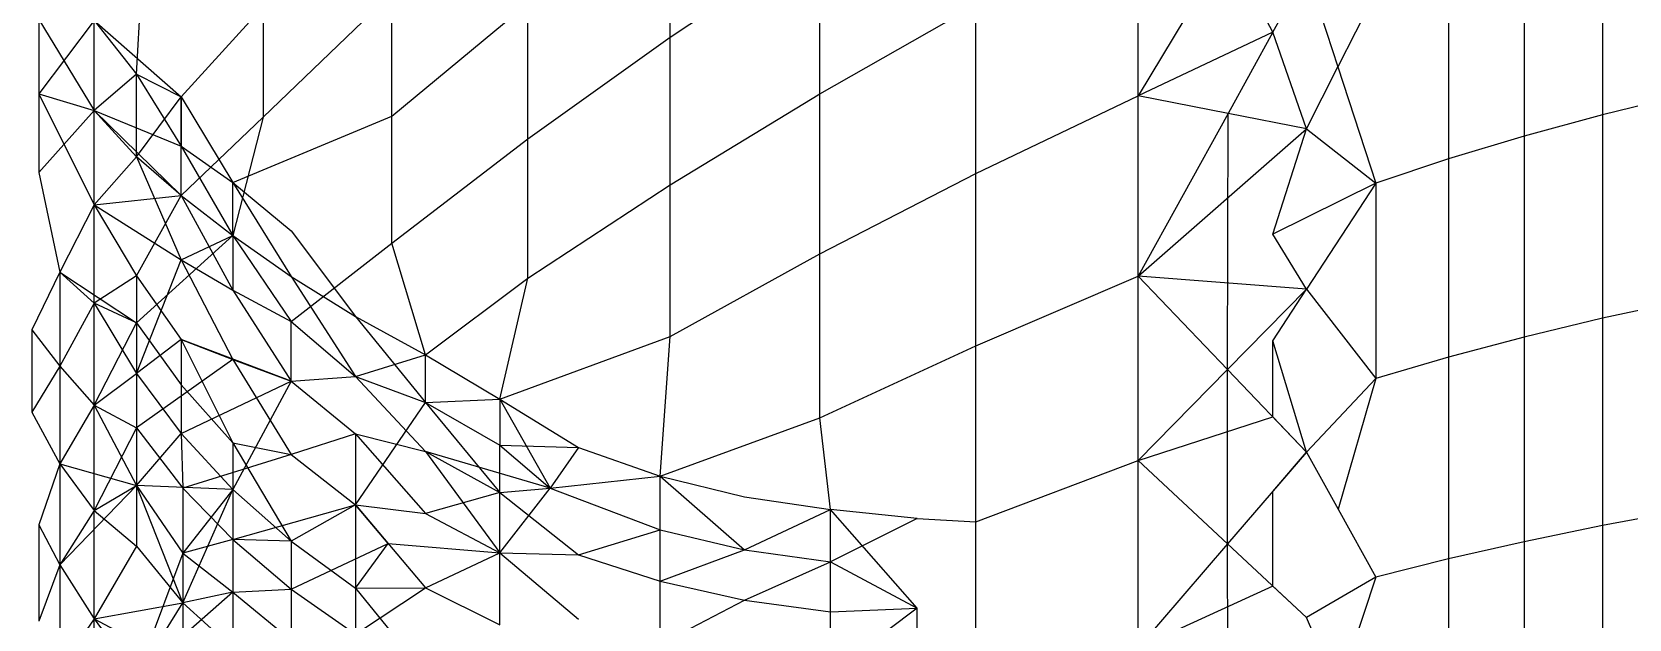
# Model space of a CAD drawing. Header units: inches. Extents: x 17 to 4615, y 5 to 3256.
# Drawn here: x 1646.932 to 1647.834, y 2590.828 to 2591.16 of the extents above; entities that cross this region are included whole.
import ezdxf

# ---------------------------------------------------------------- set-up
doc = ezdxf.new("R2010")
doc.units = ezdxf.units.IN
doc.header["$MEASUREMENT"] = 0

msp = doc.modelspace()

# ---------------------------------------------------------------- linework, layer by layer
for p, q in [((1647.29209, 2591.15714), (1647.29209, 2591.23819)), ((1647.55628, 2591.124), (1647.55628, 2591.22361)), ((1647.81858, 2591.22593), (1647.81858, 2591.11326)), ((1647.29209, 2591.15714), (1647.37648, 2591.2132)), ((1647.37648, 2591.12507), (1647.37648, 2591.2132)), ((1647.60704, 2591.20795), (1647.55628, 2591.124)), ((1647.63243, 2591.15979), (1647.60704, 2591.20795)), ((1647.77427, 2591.21244), (1647.77427, 2591.10117)), ((1647.73158, 2591.19803), (1647.73158, 2591.08829)), ((1646.99058, 2591.13623), (1646.99357, 2591.18735)), ((1647.63243, 2591.15979), (1647.65147, 2591.19425)), ((1647.65147, 2591.19425), (1647.66914, 2591.14026)), ((1647.06217, 2591.11188), (1647.13484, 2591.18171)), ((1647.13484, 2591.11234), (1647.13484, 2591.18171)), ((1647.69062, 2591.18277), (1647.66914, 2591.14026)), ((1647.01579, 2591.12336), (1647.06217, 2591.17423)), ((1647.06217, 2591.17423), (1647.06217, 2591.11188)), ((1647.13484, 2591.11234), (1647.21153, 2591.17603)), ((1647.21153, 2591.09961), (1647.21153, 2591.17603)), ((1647.37648, 2591.12507), (1647.46458, 2591.17508)), ((1647.46458, 2591.07996), (1647.46458, 2591.17508)), ((1646.9355, 2591.16709), (1646.9355, 2591.125)), ((1646.9355, 2591.16709), (1646.96675, 2591.11557)), ((1646.96675, 2591.16654), (1646.9355, 2591.125)), ((1646.96675, 2591.11557), (1646.96675, 2591.16654)), ((1646.96675, 2591.16654), (1646.99058, 2591.13623)), ((1646.96675, 2591.16654), (1647.01579, 2591.12336)), ((1647.63243, 2591.15979), (1647.55628, 2591.124)), ((1647.63243, 2591.15979), (1647.60712, 2591.11401)), ((1647.65147, 2591.10529), (1647.63243, 2591.15979)), ((1647.21153, 2591.09961), (1647.29209, 2591.15714)), ((1647.29209, 2591.07367), (1647.29209, 2591.15714)), ((1646.99058, 2591.13623), (1646.96675, 2591.11557)), ((1646.99058, 2591.13623), (1647.01579, 2591.0954)), ((1646.99058, 2591.08942), (1646.99058, 2591.13623)), ((1646.99058, 2591.13623), (1647.01579, 2591.12336)), ((1647.65147, 2591.10529), (1647.66914, 2591.14026)), ((1647.66914, 2591.14026), (1647.69062, 2591.07462)), ((1646.9355, 2591.125), (1646.9355, 2591.08057)), ((1646.9355, 2591.125), (1646.96675, 2591.11557)), ((1646.9355, 2591.125), (1646.96675, 2591.06226)), ((1647.29209, 2591.07367), (1647.37648, 2591.12507)), ((1647.37648, 2591.03461), (1647.37648, 2591.12507)), ((1647.46458, 2591.07996), (1647.55628, 2591.124)), ((1647.55628, 2591.02201), (1647.55628, 2591.124)), ((1647.60712, 2591.11401), (1647.55628, 2591.124)), ((1647.86439, 2591.12446), (1647.81858, 2591.11326)), ((1646.96675, 2591.11557), (1646.9355, 2591.08057)), ((1646.96675, 2591.06226), (1646.96675, 2591.11557)), ((1646.96675, 2591.11557), (1646.99058, 2591.08942)), ((1646.96675, 2591.11557), (1647.01579, 2591.06769)), ((1646.96675, 2591.11557), (1647.01579, 2591.0954)), ((1646.99058, 2591.08942), (1647.01579, 2591.12336)), ((1647.01579, 2591.12336), (1647.04502, 2591.07502)), ((1647.01579, 2591.06769), (1647.01579, 2591.12336)), ((1647.01579, 2591.12336), (1647.01579, 2591.0954)), ((1647.06217, 2591.11188), (1647.01579, 2591.06769)), ((1647.04502, 2591.07502), (1647.13484, 2591.11234)), ((1647.06217, 2591.11188), (1647.04502, 2591.04496)), ((1647.13484, 2591.04068), (1647.13484, 2591.11234)), ((1647.60712, 2591.11401), (1647.55628, 2591.02201)), ((1647.60679, 2590.96927), (1647.60712, 2591.11401)), ((1647.65147, 2591.10529), (1647.60712, 2591.11401)), ((1647.81858, 2591.11326), (1647.77427, 2591.10117)), ((1647.81858, 2591.11326), (1647.81858, 2590.99826)), ((1647.13484, 2591.04068), (1647.21153, 2591.09961)), ((1647.21153, 2591.02091), (1647.21153, 2591.09961)), ((1647.55628, 2591.02201), (1647.65147, 2591.10529)), ((1647.63243, 2591.04586), (1647.65147, 2591.10529)), ((1647.65147, 2591.10529), (1647.69062, 2591.07462)), ((1647.77427, 2591.10117), (1647.73158, 2591.08829)), ((1647.77427, 2591.10117), (1647.77427, 2590.98764)), ((1646.99058, 2591.08942), (1646.96675, 2591.06226)), ((1646.99058, 2591.08942), (1647.01579, 2591.03119)), ((1647.01579, 2591.06769), (1646.99058, 2591.08942)), ((1647.01579, 2591.0954), (1647.04502, 2591.04496)), ((1647.01579, 2591.0954), (1647.04502, 2591.07502)), ((1647.73158, 2591.08829), (1647.69062, 2591.07462)), ((1647.73158, 2591.08829), (1647.73158, 2590.97629)), ((1646.9355, 2591.08057), (1646.94731, 2591.02433)), ((1647.37648, 2591.03461), (1647.46458, 2591.07996)), ((1647.46458, 2590.98261), (1647.46458, 2591.07996)), ((1647.04502, 2591.07502), (1647.07798, 2591.02189)), ((1647.04502, 2591.07502), (1647.07798, 2591.04767)), ((1647.04502, 2591.04496), (1647.04502, 2591.07502)), ((1647.21153, 2591.02091), (1647.29209, 2591.07367)), ((1647.29209, 2590.98798), (1647.29209, 2591.07367)), ((1647.69062, 2591.07462), (1647.63243, 2591.04586)), ((1647.69062, 2591.07462), (1647.65147, 2591.01468)), ((1647.69062, 2591.07462), (1647.69062, 2590.96424)), ((1646.96675, 2591.06226), (1646.94731, 2591.02433)), ((1646.96675, 2591.06226), (1647.01579, 2591.06769)), ((1646.96675, 2591.00675), (1646.96675, 2591.06226)), ((1646.96675, 2591.06226), (1646.99058, 2591.02231)), ((1646.96675, 2591.06226), (1647.01579, 2591.03119)), ((1646.99058, 2591.02231), (1647.01579, 2591.06769)), ((1647.01579, 2591.06769), (1647.04502, 2591.0141)), ((1647.01579, 2591.06769), (1647.04502, 2591.04496)), ((1647.04502, 2591.04496), (1646.99058, 2590.99567)), ((1647.01579, 2591.03119), (1647.04502, 2591.04496)), ((1647.04502, 2591.04496), (1647.07798, 2590.99637)), ((1647.04502, 2591.04496), (1647.07798, 2591.02189)), ((1647.04502, 2591.04496), (1647.04502, 2591.0141)), ((1647.07798, 2591.04767), (1647.11433, 2590.99921)), ((1647.65147, 2591.01468), (1647.63243, 2591.04586)), ((1647.07798, 2590.99637), (1647.13484, 2591.04068)), ((1647.15376, 2590.97754), (1647.13484, 2591.04068)), ((1647.29209, 2590.98798), (1647.37648, 2591.03461)), ((1647.37648, 2590.94202), (1647.37648, 2591.03461)), ((1646.99058, 2590.96701), (1647.01579, 2591.03119)), ((1647.01579, 2591.03119), (1647.04502, 2590.97498)), ((1647.01579, 2591.03119), (1647.04502, 2591.0141)), ((1646.94731, 2591.02433), (1646.93153, 2590.99176)), ((1646.94731, 2591.02433), (1646.94731, 2590.97113)), ((1646.94731, 2591.02433), (1646.96675, 2591.00675)), ((1646.94731, 2591.02433), (1646.99058, 2590.99567)), ((1646.99058, 2591.02231), (1646.96675, 2591.00675)), ((1646.99058, 2591.02231), (1646.99058, 2590.99567)), ((1646.99058, 2591.02231), (1647.01579, 2590.98621)), ((1646.99058, 2591.02231), (1646.99058, 2590.96701)), ((1647.07798, 2591.02189), (1647.11433, 2590.96534)), ((1647.07798, 2591.02189), (1647.11433, 2590.99921)), ((1647.15376, 2590.97754), (1647.21153, 2591.02091)), ((1647.19584, 2590.95261), (1647.21153, 2591.02091)), ((1647.46458, 2590.98261), (1647.55628, 2591.02201)), ((1647.55628, 2590.91794), (1647.55628, 2591.02201)), ((1647.65147, 2591.01468), (1647.55628, 2591.02201)), ((1647.60679, 2590.96927), (1647.55628, 2591.02201)), ((1646.96675, 2591.00675), (1646.94731, 2590.97113)), ((1646.96675, 2590.94919), (1646.96675, 2591.00675)), ((1646.96675, 2591.00675), (1646.99058, 2590.96701)), ((1646.99058, 2590.99567), (1646.96675, 2591.00675)), ((1647.04502, 2591.0141), (1647.07798, 2590.96271)), ((1647.04502, 2591.0141), (1647.07798, 2590.99637)), ((1647.65147, 2591.01468), (1647.60679, 2590.96927)), ((1647.63243, 2590.98553), (1647.65147, 2591.01468)), ((1647.65147, 2591.01468), (1647.69062, 2590.96424)), ((1647.86439, 2591.00812), (1647.81858, 2590.99826)), ((1647.11433, 2590.99921), (1647.15376, 2590.95066)), ((1647.11433, 2590.99921), (1647.15376, 2590.97754)), ((1647.81858, 2590.99826), (1647.77427, 2590.98764)), ((1647.81858, 2590.99826), (1647.81858, 2590.88123)), ((1646.93153, 2590.99176), (1646.93153, 2590.94532)), ((1646.93153, 2590.99176), (1646.94731, 2590.97113)), ((1646.96675, 2590.94919), (1646.99058, 2590.99567)), ((1646.99058, 2590.99567), (1646.99058, 2590.96701)), ((1646.99058, 2590.99567), (1647.01579, 2590.9607)), ((1647.07798, 2590.99637), (1647.11433, 2590.96534)), ((1647.07798, 2590.96271), (1647.07798, 2590.99637)), ((1647.01579, 2590.98621), (1646.99058, 2590.96701)), ((1647.01579, 2590.98621), (1647.01579, 2590.9607)), ((1647.01579, 2590.98621), (1647.04502, 2590.92792)), ((1647.01579, 2590.98621), (1647.04502, 2590.97498)), ((1647.07798, 2590.96271), (1647.01579, 2590.98621)), ((1647.19584, 2590.95261), (1647.29209, 2590.98798)), ((1647.28639, 2590.90903), (1647.29209, 2590.98798)), ((1647.37648, 2590.94202), (1647.46458, 2590.98261)), ((1647.46458, 2590.88324), (1647.46458, 2590.98261)), ((1647.65147, 2590.92261), (1647.63243, 2590.98553)), ((1647.63243, 2590.9425), (1647.63243, 2590.98553)), ((1647.77427, 2590.98764), (1647.73158, 2590.97629)), ((1647.77427, 2590.98764), (1647.77427, 2590.87207)), ((1646.94731, 2590.97113), (1646.93153, 2590.94532)), ((1646.94731, 2590.97113), (1646.94731, 2590.91596)), ((1646.94731, 2590.97113), (1646.96675, 2590.94919)), ((1647.04502, 2590.97498), (1646.99058, 2590.93638)), ((1647.04502, 2590.97498), (1647.07798, 2590.92124)), ((1647.04502, 2590.97498), (1647.07798, 2590.96271)), ((1647.11433, 2590.96534), (1647.15376, 2590.97754)), ((1647.15376, 2590.97754), (1647.19584, 2590.95261)), ((1647.15376, 2590.95066), (1647.15376, 2590.97754)), ((1647.73158, 2590.97629), (1647.69062, 2590.96424)), ((1647.73158, 2590.97629), (1647.73158, 2590.86231)), ((1646.96675, 2590.94919), (1646.99058, 2590.96701)), ((1646.99058, 2590.96701), (1646.99058, 2590.93638)), ((1646.99058, 2590.96701), (1647.01579, 2590.9332)), ((1647.01579, 2590.9332), (1647.07798, 2590.96271)), ((1647.07798, 2590.96271), (1647.04502, 2590.90155)), ((1647.07798, 2590.96271), (1647.11433, 2590.96534)), ((1647.07798, 2590.96271), (1647.11433, 2590.9329)), ((1647.11433, 2590.96534), (1647.15376, 2590.92307)), ((1647.11433, 2590.96534), (1647.15376, 2590.95066)), ((1647.60679, 2590.96927), (1647.55628, 2590.91794)), ((1647.65147, 2590.92261), (1647.60679, 2590.96927)), ((1647.60687, 2590.87079), (1647.60679, 2590.96927)), ((1647.69062, 2590.96424), (1647.65147, 2590.92261)), ((1647.69062, 2590.96424), (1647.66925, 2590.89052)), ((1647.01579, 2590.9607), (1647.01579, 2590.9332)), ((1647.01579, 2590.9607), (1647.04502, 2590.92792)), ((1647.15376, 2590.95066), (1647.19584, 2590.95261)), ((1647.19584, 2590.95261), (1647.24018, 2590.92524)), ((1647.19584, 2590.95261), (1647.22419, 2590.90232)), ((1647.19584, 2590.95261), (1647.19584, 2590.92652)), ((1646.93153, 2590.94532), (1646.94731, 2590.91596)), ((1646.96675, 2590.94919), (1646.94731, 2590.91596)), ((1646.96675, 2590.88971), (1646.96675, 2590.94919)), ((1646.96675, 2590.94919), (1646.99058, 2590.90387)), ((1646.96675, 2590.94919), (1646.99058, 2590.93638)), ((1647.11433, 2590.89295), (1647.15376, 2590.95066)), ((1647.15376, 2590.95066), (1647.19584, 2590.92652)), ((1647.15376, 2590.95066), (1647.19584, 2590.89978)), ((1646.99058, 2590.93638), (1646.96675, 2590.88971)), ((1646.99058, 2590.93638), (1646.99058, 2590.90387)), ((1646.99058, 2590.93638), (1647.01683, 2590.90232)), ((1647.28639, 2590.90903), (1647.37648, 2590.94202)), ((1647.38252, 2590.89026), (1647.37648, 2590.94202)), ((1647.55628, 2590.91794), (1647.63243, 2590.9425)), ((1647.63243, 2590.9425), (1647.65147, 2590.92261)), ((1646.99058, 2590.90387), (1647.01579, 2590.9332)), ((1647.01579, 2590.9332), (1647.01683, 2590.90232)), ((1647.01579, 2590.9332), (1647.04502, 2590.90155)), ((1647.04502, 2590.92792), (1647.04502, 2590.90155)), ((1647.04502, 2590.92792), (1647.07798, 2590.87235)), ((1647.04502, 2590.92792), (1647.07798, 2590.92124)), ((1647.11433, 2590.9329), (1647.07798, 2590.92124)), ((1647.11433, 2590.9329), (1647.15376, 2590.88807)), ((1647.11433, 2590.9329), (1647.15376, 2590.92307)), ((1647.11433, 2590.9329), (1647.11433, 2590.89295)), ((1647.19584, 2590.92652), (1647.22419, 2590.90232)), ((1647.19584, 2590.92652), (1647.24018, 2590.92524)), ((1647.19584, 2590.86582), (1647.19584, 2590.92652)), ((1647.24018, 2590.92524), (1647.22419, 2590.90232)), ((1647.24018, 2590.92524), (1647.28639, 2590.90903)), ((1647.07798, 2590.92124), (1647.01683, 2590.90232)), ((1647.07798, 2590.92124), (1647.11433, 2590.89295)), ((1647.15376, 2590.92307), (1647.19584, 2590.89978)), ((1647.15376, 2590.92307), (1647.19584, 2590.86582)), ((1647.22419, 2590.90232), (1647.15376, 2590.92307)), ((1647.46458, 2590.88324), (1647.55628, 2590.91794)), ((1647.55628, 2590.81202), (1647.55628, 2590.91794)), ((1647.60687, 2590.87079), (1647.55628, 2590.91794)), ((1647.65147, 2590.92261), (1647.60687, 2590.87079)), ((1647.63243, 2590.90049), (1647.65147, 2590.92261)), ((1647.65147, 2590.92261), (1647.66925, 2590.89052)), ((1646.94731, 2590.91596), (1646.9355, 2590.88166)), ((1646.94731, 2590.91596), (1646.94731, 2590.85898)), ((1646.94731, 2590.91596), (1646.96675, 2590.88971)), ((1646.94731, 2590.91596), (1646.99058, 2590.90387)), ((1647.22419, 2590.90232), (1647.28639, 2590.90903)), ((1647.28639, 2590.90903), (1647.33399, 2590.89734)), ((1647.28639, 2590.90903), (1647.33399, 2590.86753)), ((1647.28639, 2590.87876), (1647.28639, 2590.90903)), ((1646.94731, 2590.85898), (1646.99058, 2590.90387)), ((1646.96675, 2590.88971), (1646.99058, 2590.90387)), ((1646.99058, 2590.90387), (1646.99058, 2590.86954)), ((1646.99058, 2590.90387), (1647.01683, 2590.86561)), ((1647.01683, 2590.83747), (1646.99058, 2590.90387)), ((1647.04502, 2590.90155), (1646.99058, 2590.90387)), ((1647.01683, 2590.90232), (1647.01683, 2590.86561)), ((1647.01683, 2590.90232), (1647.04502, 2590.87339)), ((1647.01683, 2590.83747), (1647.04502, 2590.90155)), ((1647.04502, 2590.90155), (1647.01683, 2590.86561)), ((1647.04502, 2590.90155), (1647.04502, 2590.87339)), ((1647.04502, 2590.90155), (1647.07798, 2590.87235)), ((1647.04502, 2590.90155), (1647.04502, 2590.84348)), ((1647.19584, 2590.89978), (1647.15376, 2590.88807)), ((1647.19584, 2590.89978), (1647.22419, 2590.90232)), ((1647.19584, 2590.86582), (1647.22419, 2590.90232)), ((1647.19584, 2590.89978), (1647.24018, 2590.86472)), ((1647.22419, 2590.90232), (1647.28639, 2590.87876)), ((1647.63243, 2590.84698), (1647.63243, 2590.90049)), ((1646.96675, 2590.88971), (1646.94731, 2590.85898)), ((1646.96675, 2590.82847), (1646.96675, 2590.88971)), ((1646.96675, 2590.88971), (1646.99058, 2590.86954)), ((1647.04502, 2590.87339), (1647.11433, 2590.89295)), ((1647.11433, 2590.89295), (1647.07798, 2590.87235)), ((1647.11433, 2590.89295), (1647.15376, 2590.84598)), ((1647.11433, 2590.89295), (1647.15376, 2590.88807)), ((1647.1327, 2590.87107), (1647.11433, 2590.89295)), ((1647.11433, 2590.89295), (1647.11433, 2590.84589)), ((1647.33399, 2590.89734), (1647.38252, 2590.89026)), ((1647.33399, 2590.86753), (1647.38252, 2590.89026)), ((1647.43153, 2590.88517), (1647.38252, 2590.89026)), ((1647.43153, 2590.83454), (1647.38252, 2590.89026)), ((1647.38252, 2590.86075), (1647.38252, 2590.89026)), ((1647.66925, 2590.89052), (1647.69062, 2590.85193)), ((1647.86439, 2590.88971), (1647.81858, 2590.88123)), ((1646.9355, 2590.88166), (1646.9355, 2590.82721)), ((1646.9355, 2590.88166), (1646.94731, 2590.85898)), ((1647.15376, 2590.88807), (1647.19584, 2590.86582)), ((1647.43153, 2590.88517), (1647.38252, 2590.86075)), ((1647.43153, 2590.88517), (1647.46458, 2590.88324)), ((1647.46458, 2590.78214), (1647.46458, 2590.88324)), ((1647.81858, 2590.88123), (1647.77427, 2590.87207)), ((1647.81858, 2590.88123), (1647.81858, 2590.76246)), ((1647.04502, 2590.87339), (1647.01683, 2590.86561)), ((1647.04502, 2590.87339), (1647.04502, 2590.84348)), ((1647.04502, 2590.87339), (1647.07798, 2590.84528)), ((1647.07798, 2590.87235), (1647.04502, 2590.87339)), ((1647.07798, 2590.87235), (1647.07798, 2590.84528)), ((1647.07798, 2590.87235), (1647.11433, 2590.84589)), ((1647.24018, 2590.86472), (1647.28639, 2590.87876)), ((1647.28639, 2590.87876), (1647.33399, 2590.86753)), ((1647.28639, 2590.81409), (1647.28639, 2590.87876)), ((1647.77427, 2590.87207), (1647.73158, 2590.86231)), ((1647.77427, 2590.87207), (1647.77427, 2590.7548)), ((1646.99058, 2590.86954), (1646.96675, 2590.82847)), ((1646.99058, 2590.86954), (1647.01683, 2590.83747)), ((1647.01683, 2590.86561), (1646.99058, 2590.79578)), ((1647.01683, 2590.86561), (1647.01683, 2590.83747)), ((1647.01683, 2590.86561), (1647.04502, 2590.84348)), ((1647.07798, 2590.84528), (1647.1327, 2590.87107)), ((1647.11433, 2590.84589), (1647.1327, 2590.87107)), ((1647.1327, 2590.87107), (1647.19584, 2590.86582)), ((1647.15376, 2590.84598), (1647.19584, 2590.86582)), ((1647.19584, 2590.86582), (1647.24018, 2590.82825)), ((1647.19584, 2590.86582), (1647.24018, 2590.86472)), ((1647.19584, 2590.82502), (1647.19584, 2590.86582)), ((1647.24018, 2590.86472), (1647.28639, 2590.84977)), ((1647.28639, 2590.84977), (1647.33399, 2590.86753)), ((1647.33399, 2590.86753), (1647.38252, 2590.86075)), ((1647.60687, 2590.87079), (1647.55628, 2590.81202)), ((1647.65147, 2590.82923), (1647.60687, 2590.87079)), ((1647.60698, 2590.66971), (1647.60687, 2590.87079)), ((1647.73158, 2590.86231), (1647.69062, 2590.85193)), ((1647.73158, 2590.86231), (1647.73158, 2590.74662)), ((1646.94731, 2590.85898), (1646.9355, 2590.82721)), ((1646.94731, 2590.85898), (1646.94731, 2590.80027)), ((1646.94731, 2590.85898), (1646.96675, 2590.82847)), ((1647.33399, 2590.83899), (1647.38252, 2590.86075)), ((1647.38252, 2590.86075), (1647.43153, 2590.83454)), ((1647.38252, 2590.83249), (1647.38252, 2590.86075)), ((1647.04502, 2590.84348), (1647.07798, 2590.84528)), ((1647.07798, 2590.84528), (1647.07798, 2590.81653)), ((1647.07798, 2590.84528), (1647.11433, 2590.8198)), ((1647.11433, 2590.84589), (1647.15376, 2590.84598)), ((1647.11433, 2590.8198), (1647.15376, 2590.84598)), ((1647.11433, 2590.84589), (1647.11433, 2590.8198)), ((1647.11433, 2590.84589), (1647.15376, 2590.79722)), ((1647.15376, 2590.84598), (1647.19584, 2590.82502)), ((1647.28639, 2590.84977), (1647.33399, 2590.83899)), ((1647.63243, 2590.84698), (1647.55628, 2590.81202)), ((1647.65147, 2590.82923), (1647.63243, 2590.84698)), ((1647.69062, 2590.85193), (1647.65147, 2590.82923)), ((1647.69062, 2590.85193), (1647.66922, 2590.78784)), ((1646.96675, 2590.82847), (1647.01683, 2590.83747)), ((1647.04502, 2590.84348), (1646.99058, 2590.79578)), ((1646.99058, 2590.79578), (1647.01683, 2590.83747)), ((1647.04502, 2590.84348), (1647.01683, 2590.83747)), ((1647.01683, 2590.83747), (1647.01683, 2590.80182)), ((1647.01683, 2590.83747), (1647.04502, 2590.81192)), ((1647.04502, 2590.84348), (1647.04502, 2590.81192)), ((1647.04502, 2590.84348), (1647.07798, 2590.81653)), ((1647.28639, 2590.81409), (1647.33399, 2590.83899)), ((1647.33399, 2590.83899), (1647.38252, 2590.83249)), ((1646.96675, 2590.82847), (1646.94731, 2590.80027)), ((1646.96675, 2590.76557), (1646.96675, 2590.82847)), ((1646.96675, 2590.82847), (1646.99058, 2590.79578)), ((1646.96675, 2590.82847), (1647.01683, 2590.80182)), ((1647.38252, 2590.83249), (1647.43153, 2590.83454)), ((1647.43153, 2590.83454), (1647.38252, 2590.79767)), ((1647.38252, 2590.79767), (1647.38252, 2590.83249)), ((1647.43153, 2590.78327), (1647.43153, 2590.83454)), ((1647.66922, 2590.78784), (1647.65147, 2590.82923))]:
    msp.add_line(p, q)

doc.saveas('drawing.dxf')
